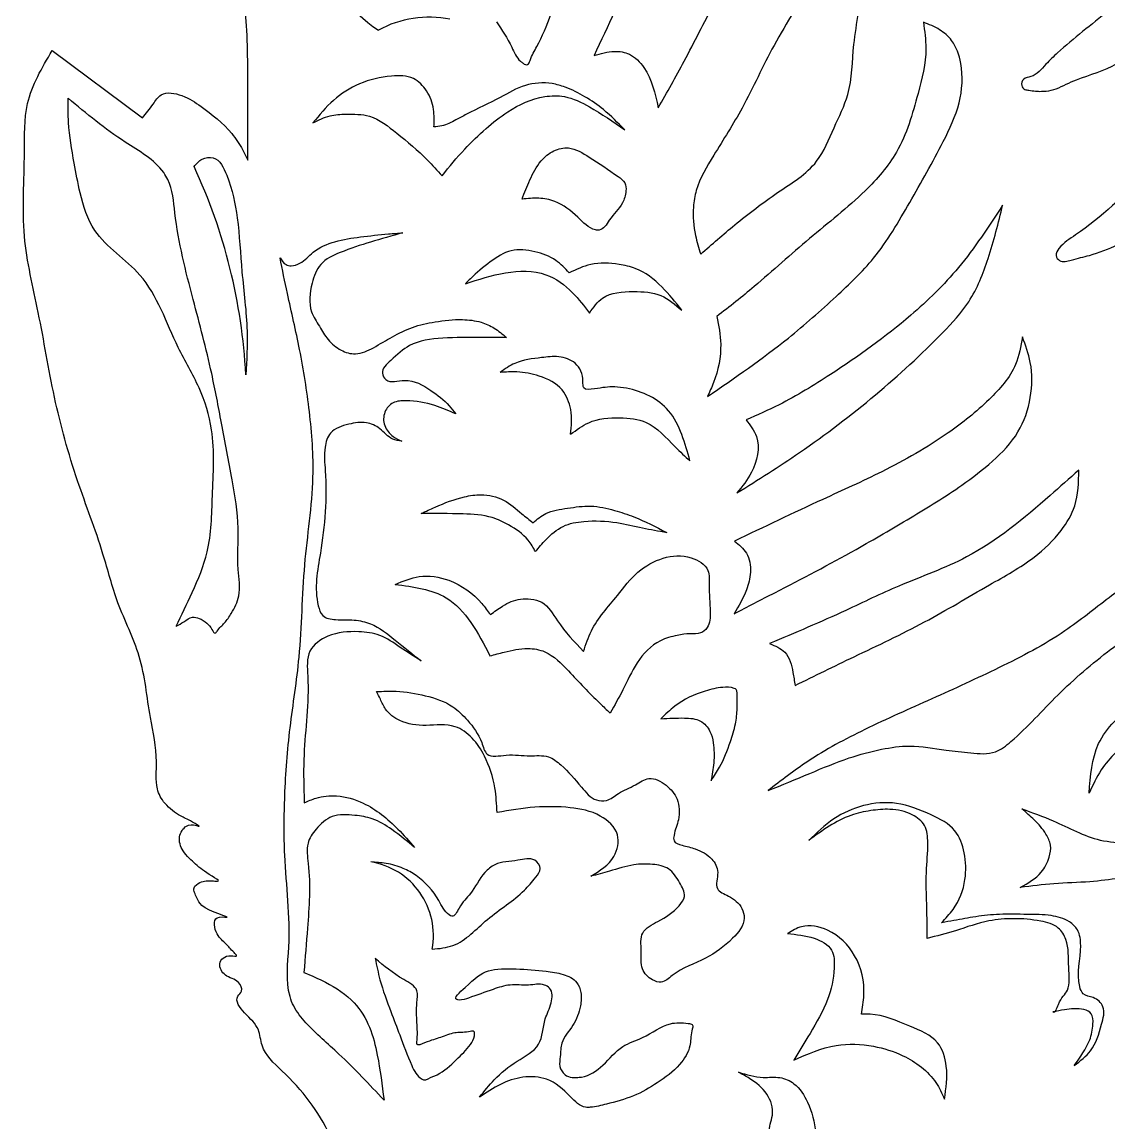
# Model space of a CAD drawing. Header units: feet. Extents: x 5.6 to 15.8, y -20.6 to -3.4.
# Drawn here: x 5.591 to 8.181, y -10.417 to -7.794 of the extents above; entities that cross this region are included whole.
import ezdxf

# ---------------------------------------------------------------- set-up
doc = ezdxf.new("R2010")
doc.units = ezdxf.units.FT
doc.header["$MEASUREMENT"] = 0

msp = doc.modelspace()

# ---------------------------------------------------------------- linework, layer by layer
msp.add_line((5.6628, -7.8625), (5.8777, -8.0227))
for centre, radius, start, end in [((6.6274, -7.5285), 0.3412, 194.9097, 236.6969), ((6.5607, -8.0339), 0.2511, 78.5456, 118.7315), ((4.7822, -8.7049), 1.344, 3.0066, 24.9241), ((6.3938, -9.9701), 0.1773, 349.3556, 80.9563)]:
    msp.add_arc(centre, radius, start, end)
for points, knots in [([(6.1289, -8.1235), (6.1288, -8.0841), (6.1285, -7.981), (6.1305, -7.821), (6.1136, -7.665), (6.0954, -7.5273), (6.0713, -7.4133), (6.0383, -7.2941), (6.0374, -7.16), (6.0103, -6.9876), (6.0386, -6.7849), (5.995, -6.3946), (6.0062, -5.959), (6.0316, -5.4868), (6.0872, -5.1325), (6.1486, -4.8635), (6.226, -4.7167), (6.2514, -4.6805), (6.2748, -4.6776), (6.3015, -4.6938), (6.3443, -4.7506), (6.411, -4.8349), (6.4641, -4.9781), (6.4919, -5.1389), (6.4776, -5.3585), (6.4635, -5.591), (6.4784, -5.7842), (6.4751, -5.8766), (6.4744, -5.8943)], [0, 0, 0, 0, 0.118204, 0.309233, 0.479572, 0.588272, 0.725759, 0.829109, 0.95759, 1.125654, 1.350206, 1.56484, 2.299895, 2.655467, 2.980505, 3.380485, 3.462265, 3.488127, 3.505426, 3.527066, 3.578028, 3.71789, 3.847434, 4.031134, 4.203295, 4.505619, 4.729585, 4.782913, 4.782913, 4.782913, 4.782913]), ([(9.9508, -5.6342), (9.9135, -5.6592), (9.8324, -5.7136), (9.7443, -5.8209), (9.6529, -5.9277), (9.61, -6.0382), (9.5498, -6.1423), (9.5042, -6.2589), (9.4378, -6.3897), (9.3436, -6.5003), (9.2915, -6.6447), (9.2025, -6.7679), (9.1027, -6.9293), (9.002, -7.0804), (8.8819, -7.2338), (8.7812, -7.3544), (8.6714, -7.4826), (8.5602, -7.5772), (8.4286, -7.7063), (8.3069, -7.8038), (8.1927, -7.9073), (8.1055, -7.9267), (8.0526, -7.9568), (8.0226, -7.9597), (8.0048, -7.9591), (7.9919, -7.9568), (7.9792, -7.9557), (7.9699, -7.9449), (7.9759, -7.9265), (8.0058, -7.9251), (8.0283, -7.8958), (8.086, -7.8405), (8.1911, -7.7615), (8.3148, -7.6478), (8.4671, -7.5453), (8.5905, -7.4571), (8.7109, -7.3713), (8.8003, -7.2889), (8.8954, -7.1942), (8.9673, -7.0863), (9.0486, -6.9969), (9.1046, -6.9081), (9.1613, -6.8173), (9.225, -6.7262), (9.2889, -6.626), (9.3193, -6.5225), (9.3852, -6.4252), (9.4438, -6.3071), (9.4998, -6.1726), (9.5636, -6.0475), (9.6202, -5.9435), (9.6567, -5.8589), (9.7027, -5.7988), (9.76, -5.7518), (9.8416, -5.6918), (9.9089, -5.6563), (9.9508, -5.6342)], [0, 0, 0, 0, 0.133873, 0.29151, 0.413852, 0.552715, 0.642973, 0.774491, 0.927441, 1.08138, 1.204854, 1.382892, 1.534291, 1.77478, 1.926831, 2.118762, 2.246155, 2.432397, 2.555942, 2.798141, 2.90419, 3.008506, 3.060456, 3.083655, 3.09781, 3.113665, 3.123325, 3.134856, 3.151253, 3.168978, 3.215518, 3.2541, 3.411813, 3.606506, 3.758227, 3.961401, 4.061904, 4.201183, 4.325826, 4.463184, 4.58864, 4.687371, 4.777559, 4.909585, 5.021369, 5.131669, 5.229579, 5.371729, 5.526713, 5.666454, 5.792667, 5.882149, 5.941714, 6.017506, 6.103678, 6.245306, 6.245306, 6.245306, 6.245306]), ([(10.2172, -6.4639), (10.1843, -6.4768), (10.0908, -6.5136), (9.9441, -6.5694), (9.8228, -6.7114), (9.6997, -6.8286), (9.5953, -6.96), (9.4881, -7.057), (9.4004, -7.2034), (9.2773, -7.3421), (9.1333, -7.4759), (9.0084, -7.6378), (8.8438, -7.7964), (8.6368, -7.9818), (8.4416, -8.1438), (8.2829, -8.2871), (8.1659, -8.3441), (8.0976, -8.3589), (8.0656, -8.3687), (8.0509, -8.3494), (8.0676, -8.3223), (8.1509, -8.2728), (8.2676, -8.151), (8.4736, -8.0161), (8.6503, -7.8657), (8.839, -7.7401), (8.975, -7.6395), (9.0799, -7.5303), (9.1525, -7.4406), (9.2486, -7.3552), (9.3468, -7.2253), (9.4637, -7.0749), (9.6058, -6.9033), (9.7191, -6.7464), (9.8558, -6.6319), (9.9558, -6.5492), (10.0509, -6.5073), (10.1318, -6.468), (10.1852, -6.4654), (10.2172, -6.4639)], [0, 0, 0, 0, 0.106523, 0.302615, 0.457949, 0.65769, 0.814036, 0.96017, 1.087954, 1.322663, 1.514088, 1.676858, 1.934192, 2.198284, 2.511023, 2.694257, 2.841333, 2.886091, 2.913863, 2.928177, 2.946519, 2.997379, 3.224388, 3.44092, 3.736435, 3.918209, 4.121205, 4.241989, 4.371394, 4.466883, 4.626481, 4.858053, 5.038559, 5.295733, 5.433869, 5.572776, 5.681807, 5.745198, 5.839984, 5.839984, 5.839984, 5.839984]), ([(6.7213, -7.7937), (6.7343, -7.8131), (6.7543, -7.8434), (6.7698, -7.8816), (6.7844, -7.8922), (6.7898, -7.8959), (6.7983, -7.8963), (6.804, -7.8757), (6.8402, -7.8175), (6.8788, -7.6839), (6.9347, -7.5403), (6.9683, -7.428), (7.0017, -7.3722), (7.0152, -7.347), (7.0208, -7.3365)], [0, 0, 0, 0, 0.07061, 0.1098151, 0.1180932, 0.1244181, 0.1294669, 0.1406732, 0.177681, 0.349638, 0.5385945, 0.6473524, 0.6977288, 0.7332815, 0.7332815, 0.7332815, 0.7332815]), ([(7.1069, -7.9987), (7.1278, -7.9617), (7.1743, -7.8796), (7.2375, -7.7513), (7.3052, -7.637), (7.3125, -7.5421), (7.3264, -7.4774), (7.3045, -7.4277), (7.2665, -7.3914), (7.2229, -7.3917), (7.1802, -7.3835), (7.1414, -7.4249), (7.1237, -7.5257), (7.0466, -7.6759), (6.9868, -7.8038), (6.9539, -7.8742)], [0, 0, 0, 0, 0.127321, 0.282615, 0.43212, 0.515147, 0.567009, 0.626028, 0.669848, 0.714974, 0.753463, 0.791469, 0.867656, 1.058646, 1.292292, 1.292292, 1.292292, 1.292292]), ([(7.4725, -7.5577), (7.4747, -7.574), (7.4806, -7.6168), (7.4633, -7.7222), (7.3801, -7.8428), (7.3157, -7.9905), (7.2454, -8.1003), (7.1988, -8.1772), (7.188, -8.2441), (7.192, -8.2961), (7.2033, -8.3324), (7.2079, -8.3471)], [0, 0, 0, 0, 0.0494065, 0.1293083, 0.313019, 0.4807772, 0.6119332, 0.7055129, 0.745615, 0.813276, 0.8595949, 0.8595949, 0.8595949, 0.8595949]), ([(7.2079, -8.3471), (7.2348, -8.3237), (7.2939, -8.2721), (7.3863, -8.2009), (7.4874, -8.1408), (7.5235, -8.0465), (7.5693, -7.9583), (7.5681, -7.8347), (7.5966, -7.7271), (7.5786, -7.6255), (7.5213, -7.5907), (7.4867, -7.5673), (7.4725, -7.5577)], [0, 0, 0, 0, 0.1067153, 0.2348177, 0.3538517, 0.4439909, 0.5295859, 0.6495753, 0.8046061, 0.8654104, 0.9400079, 0.9921801, 0.9921801, 0.9921801, 0.9921801]), ([(7.2239, -8.6864), (7.2894, -8.6415), (7.3967, -8.5682), (7.5251, -8.4539), (7.6315, -8.3532), (7.7073, -8.2216), (7.7771, -8.0996), (7.829, -7.9902), (7.8344, -7.904), (7.8132, -7.8413), (7.777, -7.8098), (7.7517, -7.8), (7.7385, -7.7949)], [0, 0, 0, 0, 0.237916, 0.388971, 0.5162, 0.674503, 0.840388, 0.940073, 1.034033, 1.092576, 1.131081, 1.173555, 1.173555, 1.173555, 1.173555]), ([(7.7385, -7.7949), (7.7414, -7.8156), (7.7496, -7.8728), (7.7228, -7.9778), (7.6878, -8.0999), (7.5892, -8.2133), (7.4657, -8.3079), (7.352, -8.4129), (7.2765, -8.4722), (7.2466, -8.4957)], [0, 0, 0, 0, 0.0625369, 0.1718743, 0.3203941, 0.4384923, 0.6136389, 0.7879878, 0.9018675, 0.9018675, 0.9018675, 0.9018675]), ([(6.4463, -10.8189), (6.4215, -10.7839), (6.3842, -10.7312), (6.3119, -10.6724), (6.3259, -10.6096), (6.3421, -10.5568), (6.3456, -10.4986), (6.3086, -10.402), (6.2424, -10.3183), (6.1605, -10.2475), (6.1576, -10.1871), (6.1244, -10.1612), (6.0938, -10.1208), (6.1194, -10.1021), (6.1052, -10.0737), (6.075, -10.071), (6.0541, -10.0353), (6.0778, -10.0143), (6.1069, -10.0215), (6.0894, -10.0044), (6.0776, -9.9893), (6.0522, -9.9696), (6.0427, -9.9221), (6.1086, -9.9311), (6.0201, -9.9111), (6.0084, -9.8803), (5.9944, -9.8568), (6.02, -9.8393), (6.0365, -9.8392), (6.0665, -9.8421), (6.0274, -9.8201), (6.0081, -9.8032), (5.9733, -9.773), (5.9611, -9.7364), (5.9795, -9.7064), (5.9997, -9.7051), (6.0202, -9.7133), (5.9873, -9.694), (5.9668, -9.6854), (5.9303, -9.6595), (5.9067, -9.6137), (5.9164, -9.5415), (5.8915, -9.4379), (5.8804, -9.306), (5.8166, -9.1841), (5.7809, -9.0403), (5.7178, -8.8813), (5.6646, -8.6889), (5.634, -8.4927), (5.5861, -8.3), (5.5995, -8.1335), (5.5943, -7.9784), (5.6387, -7.9033), (5.6628, -7.8625)], [0, 0, 0, 0, 0.131686, 0.198105, 0.25162, 0.306594, 0.36883, 0.420365, 0.612594, 0.689664, 0.727752, 0.779363, 0.822557, 0.837375, 0.8594, 0.895252, 0.925069, 0.957978, 0.971322, 0.98081, 1.009123, 1.040628, 1.079144, 1.101432, 1.167076, 1.188574, 1.213235, 1.232157, 1.264296, 1.276175, 1.294731, 1.343571, 1.387307, 1.421727, 1.451822, 1.475663, 1.482717, 1.502102, 1.534027, 1.581625, 1.620437, 1.685115, 1.791528, 1.939592, 2.077024, 2.198299, 2.382856, 2.589756, 2.795119, 2.979618, 3.179423, 3.295745, 3.434776, 3.434776, 3.434776, 3.434776]), ([(6.9539, -7.8742), (6.9699, -7.8693), (6.9976, -7.8609), (7.0432, -7.8688), (7.0887, -7.9154), (7.0995, -7.9648), (7.1069, -7.9987)], [0, 0, 0, 0, 0.0496599, 0.0858112, 0.132397, 0.2345232, 0.2345232, 0.2345232, 0.2345232]), ([(6.5724, -8.044), (6.5729, -8.0301), (6.574, -8.0003), (6.5584, -7.9581), (6.5231, -7.9216), (6.4613, -7.9214), (6.3952, -7.9368), (6.3303, -7.978), (6.2995, -8.0159), (6.2841, -8.0347)], [0, 0, 0, 0, 0.0416405, 0.0887801, 0.1317783, 0.1840839, 0.2628073, 0.3359716, 0.4088311, 0.4088311, 0.4088311, 0.4088311]), ([(7.0269, -8.0511), (7.0106, -8.0344), (6.9818, -8.0049), (6.9331, -7.9716), (6.8918, -7.9506), (6.8439, -7.9369), (6.7875, -7.9409), (6.7239, -7.9791), (6.6678, -8.0042), (6.6225, -8.0287), (6.5972, -8.0419), (6.5786, -8.0435), (6.5724, -8.044)], [0, 0, 0, 0, 0.069747, 0.1234591, 0.1761584, 0.2081518, 0.272046, 0.3382715, 0.4281612, 0.4565839, 0.4932783, 0.5120709, 0.5120709, 0.5120709, 0.5120709]), ([(5.8777, -8.0227), (5.8864, -8.0122), (5.9011, -7.9942), (5.9243, -7.9578), (5.9764, -7.9671), (6.0296, -8.003), (6.0825, -8.0446), (6.1143, -8.0926), (6.1249, -8.115), (6.1289, -8.1235)], [0, 0, 0, 0, 0.0417442, 0.0707567, 0.1203892, 0.1727266, 0.270224, 0.3164436, 0.3444937, 0.3444937, 0.3444937, 0.3444937]), ([(6.5918, -8.1605), (6.6093, -8.1389), (6.6415, -8.099), (6.6946, -8.0486), (6.7545, -8.0002), (6.8193, -7.9702), (6.8899, -7.9687), (6.9546, -8.0009), (6.9995, -8.0321), (7.0269, -8.0511)], [0, 0, 0, 0, 0.083203, 0.1537006, 0.2191893, 0.3143102, 0.3612364, 0.4256783, 0.525984, 0.525984, 0.525984, 0.525984]), ([(5.958, -9.2336), (5.9709, -9.207), (5.9988, -9.1495), (6.0423, -9.0481), (6.0433, -8.9149), (6.0531, -8.7823), (6.0161, -8.6622), (5.9453, -8.5467), (5.899, -8.3951), (5.7626, -8.3142), (5.7298, -8.2086), (5.7136, -8.1222), (5.7006, -8.047), (5.7008, -7.9952), (5.7009, -7.976)], [0, 0, 0, 0, 0.089059, 0.192157, 0.326334, 0.484014, 0.588072, 0.696106, 0.891536, 1.042472, 1.138483, 1.210845, 1.308375, 1.365938, 1.365938, 1.365938, 1.365938]), ([(5.958, -9.2336), (5.9643, -9.2303), (5.9772, -9.2234), (5.9943, -9.2096), (6.0152, -9.2145), (6.0324, -9.2252), (6.0413, -9.237), (6.0501, -9.2535), (6.0602, -9.238), (6.0742, -9.2265), (6.0933, -9.1982), (6.1144, -9.1566), (6.1013, -9.0859), (6.1106, -8.9941), (6.0905, -8.8774), (6.0671, -8.7553), (6.0405, -8.6111), (5.9958, -8.4456), (5.957, -8.294), (5.9497, -8.1873), (5.9119, -8.1246), (5.818, -8.0734), (5.7446, -8.0123), (5.7009, -7.976)], [0, 0, 0, 0, 0.021687, 0.044483, 0.060731, 0.082203, 0.102117, 0.113286, 0.120055, 0.146237, 0.174224, 0.219388, 0.282488, 0.381069, 0.496765, 0.634491, 0.755164, 0.936312, 1.147382, 1.228368, 1.247674, 1.364534, 1.536111, 1.536111, 1.536111, 1.536111]), ([(6.2841, -8.0347), (6.2974, -8.028), (6.3223, -8.0153), (6.3687, -8.0133), (6.4274, -8.0138), (6.49, -8.0635), (6.547, -8.1109), (6.5803, -8.1477), (6.5918, -8.1605)], [0, 0, 0, 0, 0.0441249, 0.0826296, 0.1383378, 0.2150501, 0.3117522, 0.3634441, 0.3634441, 0.3634441, 0.3634441]), ([(6.7823, -8.216), (6.7957, -8.2147), (6.8218, -8.212), (6.8707, -8.2215), (6.9125, -8.2539), (6.9423, -8.2881), (6.9752, -8.2914), (6.993, -8.2581), (7.0203, -8.2336), (7.0313, -8.2006), (7.0292, -8.1753), (6.9937, -8.1494), (6.9518, -8.1223), (6.8999, -8.0888), (6.8556, -8.0994), (6.8221, -8.1268), (6.8008, -8.1694), (6.7883, -8.2008), (6.7823, -8.216)], [0, 0, 0, 0, 0.040307, 0.0787802, 0.1454749, 0.1973511, 0.2060287, 0.2395267, 0.2911698, 0.3209691, 0.3405569, 0.3618103, 0.4452878, 0.4993471, 0.5347229, 0.5735482, 0.6260411, 0.6752172, 0.6752172, 0.6752172, 0.6752172]), ([(6.001, -8.1385), (6.0066, -8.1316), (6.0179, -8.1178), (6.0582, -8.1129), (6.0895, -8.1786), (6.1075, -8.2669), (6.1134, -8.3944), (6.1306, -8.5179), (6.1262, -8.5998), (6.1243, -8.6344)], [0, 0, 0, 0, 0.0259658, 0.0525367, 0.1051688, 0.2097297, 0.339101, 0.4809788, 0.5844491, 0.5844491, 0.5844491, 0.5844491]), ([(7.2943, -8.9161), (7.3444, -8.8847), (7.4588, -8.8129), (7.6242, -8.6867), (7.7571, -8.5649), (7.8547, -8.4594), (7.8976, -8.3521), (7.9169, -8.273), (7.9273, -8.2305)], [0, 0, 0, 0, 0.1773698, 0.4049041, 0.622652, 0.719177, 0.8320041, 0.9636879, 0.9636879, 0.9636879, 0.9636879]), ([(7.9273, -8.2305), (7.894, -8.2815), (7.8314, -8.3776), (7.6919, -8.5136), (7.5448, -8.6179), (7.4123, -8.6998), (7.3424, -8.7304), (7.316, -8.742)], [0, 0, 0, 0, 0.1823654, 0.3430283, 0.5805779, 0.7226425, 0.809171, 0.809171, 0.809171, 0.809171]), ([(6.2058, -8.3558), (6.2098, -8.3623), (6.2161, -8.3725), (6.2354, -8.3763), (6.2602, -8.368), (6.2868, -8.3364), (6.3374, -8.3144), (6.399, -8.3058), (6.453, -8.2995), (6.4868, -8.2972), (6.4982, -8.2965)], [0, 0, 0, 0, 0.0218455, 0.0338713, 0.0556751, 0.0968842, 0.1545433, 0.2161403, 0.2834546, 0.3177318, 0.3177318, 0.3177318, 0.3177318]), ([(6.4982, -8.2965), (6.4725, -8.3037), (6.4222, -8.3177), (6.3566, -8.339), (6.2986, -8.3658), (6.2786, -8.4221), (6.2721, -8.4772), (6.2996, -8.5186), (6.3191, -8.5523), (6.3484, -8.5774), (6.3892, -8.5896), (6.4313, -8.5695), (6.473, -8.5433), (6.5213, -8.5193), (6.5782, -8.5069), (6.6334, -8.501), (6.6819, -8.5065), (6.7176, -8.5226), (6.7356, -8.5378), (6.7449, -8.5456)], [0, 0, 0, 0, 0.0797667, 0.1562196, 0.210573, 0.2599369, 0.3277899, 0.3670983, 0.4049366, 0.4448227, 0.4801235, 0.5255307, 0.5773792, 0.6302486, 0.6855684, 0.751238, 0.7961358, 0.8302724, 0.8666938, 0.8666938, 0.8666938, 0.8666938]), ([(6.8947, -8.3918), (6.8846, -8.3811), (6.862, -8.3571), (6.8128, -8.3389), (6.7548, -8.3325), (6.7041, -8.3664), (6.6697, -8.395), (6.6512, -8.4137), (6.6473, -8.4177)], [0, 0, 0, 0, 0.0437529, 0.0976811, 0.1541735, 0.2106557, 0.2728305, 0.28963, 0.28963, 0.28963, 0.28963]), ([(6.4535, -10.3624), (6.4185, -10.3249), (6.3588, -10.261), (6.2794, -10.1942), (6.2406, -10.1465), (6.2174, -10.0863), (6.2356, -9.9626), (6.2143, -9.805), (6.2157, -9.6302), (6.2276, -9.4727), (6.2579, -9.2907), (6.2587, -9.0902), (6.2909, -8.8963), (6.2781, -8.7241), (6.255, -8.5783), (6.2262, -8.4572), (6.2115, -8.3841), (6.2058, -8.3558)], [0, 0, 0, 0, 0.153602, 0.262063, 0.31136, 0.335322, 0.453708, 0.672375, 0.814225, 0.976623, 1.146061, 1.366678, 1.57647, 1.73249, 1.882002, 2.019216, 2.105778, 2.105778, 2.105778, 2.105778]), ([(6.6473, -8.4177), (6.6786, -8.4075), (6.7402, -8.3874), (6.8361, -8.3848), (6.9021, -8.4339), (6.9303, -8.4709), (6.943, -8.4876)], [0, 0, 0, 0, 0.0992724, 0.1951897, 0.2722153, 0.3350942, 0.3350942, 0.3350942, 0.3350942]), ([(7.1629, -8.4809), (7.1478, -8.4618), (7.117, -8.4225), (7.065, -8.3821), (7.0047, -8.3691), (6.9488, -8.3659), (6.9115, -8.3838), (6.8947, -8.3918)], [0, 0, 0, 0, 0.0731967, 0.150028, 0.1898374, 0.2574271, 0.3124544, 0.3124544, 0.3124544, 0.3124544]), ([(6.943, -8.4876), (6.9524, -8.4741), (6.9767, -8.4393), (7.0454, -8.4348), (7.114, -8.4389), (7.147, -8.4673), (7.1629, -8.4809)], [0, 0, 0, 0, 0.0473512, 0.1225162, 0.1885859, 0.2493568, 0.2493568, 0.2493568, 0.2493568]), ([(7.2466, -8.4957), (7.2508, -8.5176), (7.2608, -8.57), (7.2473, -8.6364), (7.2291, -8.6753), (7.2239, -8.6864)], [0, 0, 0, 0, 0.0668031, 0.1592563, 0.1959834, 0.1959834, 0.1959834, 0.1959834]), ([(6.7449, -8.5456), (6.7246, -8.5456), (6.6738, -8.5455), (6.5978, -8.5452), (6.5167, -8.5556), (6.477, -8.5944), (6.4429, -8.6237), (6.4622, -8.6579), (6.5129, -8.6387), (6.5628, -8.6698), (6.6032, -8.6989), (6.6193, -8.7212), (6.6242, -8.7279)], [0, 0, 0, 0, 0.0609241, 0.1517235, 0.2326728, 0.2895944, 0.3260473, 0.3433852, 0.3880812, 0.4548698, 0.5120473, 0.5369052, 0.5369052, 0.5369052, 0.5369052]), ([(7.2873, -9.204), (7.3197, -9.1872), (7.4169, -9.1367), (7.5587, -9.0633), (7.7063, -8.9761), (7.8171, -8.9091), (7.9043, -8.8423), (7.9687, -8.7758), (7.9973, -8.6905), (7.9988, -8.6106), (7.9818, -8.5642), (7.9745, -8.5442)], [0, 0, 0, 0, 0.109391, 0.328684, 0.478625, 0.624021, 0.716263, 0.808727, 0.896033, 0.979512, 1.043202, 1.043202, 1.043202, 1.043202]), ([(7.9745, -8.5442), (7.9704, -8.5668), (7.9602, -8.6241), (7.8913, -8.7014), (7.7845, -8.7871), (7.6485, -8.8636), (7.4749, -8.9415), (7.3582, -8.9974), (7.2883, -9.0309)], [0, 0, 0, 0, 0.0678894, 0.172416, 0.2981018, 0.481308, 0.636862, 0.8694275, 0.8694275, 0.8694275, 0.8694275]), ([(7.1824, -8.8396), (7.1765, -8.8186), (7.1649, -8.777), (7.1284, -8.7017), (7.0601, -8.6695), (6.9956, -8.6619), (6.9666, -8.6662), (6.9261, -8.6725), (6.9292, -8.6377), (6.9146, -8.6037), (6.8698, -8.5884), (6.8211, -8.5948), (6.7708, -8.6002), (6.7415, -8.6208), (6.7301, -8.6288)], [0, 0, 0, 0, 0.0654527, 0.130122, 0.2443513, 0.2723971, 0.3207248, 0.3463013, 0.3620402, 0.4088327, 0.4509251, 0.4919999, 0.5569497, 0.5981546, 0.5981546, 0.5981546, 0.5981546]), ([(6.8981, -8.7762), (6.8998, -8.7566), (6.9029, -8.7199), (6.8802, -8.6626), (6.8266, -8.6358), (6.7748, -8.6261), (6.7435, -8.628), (6.7301, -8.6288)], [0, 0, 0, 0, 0.0585645, 0.1097104, 0.173694, 0.2273402, 0.2674034, 0.2674034, 0.2674034, 0.2674034]), ([(6.6242, -8.7279), (6.6078, -8.7205), (6.5702, -8.7036), (6.5195, -8.6952), (6.4741, -8.6972), (6.4516, -8.7229), (6.4515, -8.7571), (6.4717, -8.7814), (6.4888, -8.7894), (6.4959, -8.7927)], [0, 0, 0, 0, 0.053564, 0.1232877, 0.1541507, 0.1837265, 0.2156486, 0.2485627, 0.2720915, 0.2720915, 0.2720915, 0.2720915]), ([(6.4959, -8.7927), (6.4884, -8.7916), (6.4675, -8.7886), (6.4463, -8.7616), (6.4095, -8.7445), (6.3678, -8.7515), (6.3237, -8.7656), (6.3089, -8.8143), (6.3194, -8.9095), (6.3088, -9.0367), (6.2846, -9.1505), (6.3056, -9.2135), (6.3435, -9.2198), (6.3807, -9.2166), (6.4326, -9.2281), (6.4825, -9.2686), (6.5213, -9.2996), (6.5418, -9.3159)], [0, 0, 0, 0, 0.0223989, 0.0616292, 0.096702, 0.1386808, 0.1868819, 0.2233262, 0.2793945, 0.4757253, 0.6017245, 0.6268957, 0.6590079, 0.7033857, 0.7428459, 0.8136527, 0.8925412, 0.8925412, 0.8925412, 0.8925412]), ([(6.8981, -8.7762), (6.912, -8.7658), (6.9462, -8.7403), (7.0113, -8.7349), (7.0903, -8.7425), (7.1366, -8.7978), (7.1706, -8.8288), (7.1824, -8.8396)], [0, 0, 0, 0, 0.0509351, 0.1260949, 0.1895295, 0.2803052, 0.3286588, 0.3286588, 0.3286588, 0.3286588]), ([(7.316, -8.742), (7.3258, -8.7545), (7.3539, -8.7904), (7.3373, -8.8631), (7.3068, -8.9007), (7.2943, -8.9161)], [0, 0, 0, 0, 0.0464077, 0.1327939, 0.1928428, 0.1928428, 0.1928428, 0.1928428]), ([(8.1334, -9.6311), (8.1363, -9.5902), (8.1422, -9.5062), (8.2417, -9.4084), (8.4023, -9.3839), (8.5794, -9.3302), (8.7818, -9.2852), (8.9506, -9.1871), (9.0959, -9.1066), (9.2697, -9.0356), (9.4503, -8.9393), (9.5944, -8.8615), (9.6634, -8.8242)], [0, 0, 0, 0, 0.120059, 0.246274, 0.379754, 0.599327, 0.804552, 0.996267, 1.180769, 1.302974, 1.558711, 1.794212, 1.794212, 1.794212, 1.794212]), ([(9.6634, -8.8242), (9.5773, -8.879), (9.4177, -8.9807), (9.2068, -9.112), (9.0165, -9.2024), (8.8551, -9.2848), (8.6744, -9.3585), (8.481, -9.3989), (8.3141, -9.4556), (8.2081, -9.5189), (8.1583, -9.5767), (8.1421, -9.6121), (8.1334, -9.6311)], [0, 0, 0, 0, 0.306251, 0.567877, 0.744536, 0.937618, 1.111774, 1.327727, 1.529009, 1.638559, 1.692715, 1.755021, 1.755021, 1.755021, 1.755021]), ([(8.1089, -8.8615), (8.0862, -8.8817), (8.002, -8.9567), (7.8682, -9.0684), (7.6899, -9.1302), (7.5365, -9.2053), (7.4329, -9.2492), (7.372, -9.275)], [0, 0, 0, 0, 0.0913134, 0.3385963, 0.5140456, 0.6529495, 0.8512667, 0.8512667, 0.8512667, 0.8512667]), ([(7.4326, -9.3745), (7.4794, -9.3517), (7.5823, -9.3013), (7.7401, -9.2276), (7.88, -9.143), (7.9957, -9.0795), (8.0646, -9.014), (8.1073, -8.9424), (8.1083, -8.8906), (8.1089, -8.8615)], [0, 0, 0, 0, 0.1563838, 0.3437719, 0.5217055, 0.6471764, 0.737631, 0.8047686, 0.8902471, 0.8902471, 0.8902471, 0.8902471]), ([(6.5417, -8.9652), (6.5529, -8.96), (6.5864, -8.9444), (6.6335, -8.926), (6.6896, -8.9175), (6.7405, -8.9291), (6.7764, -8.9619), (6.7995, -8.98), (6.8084, -8.9869)], [0, 0, 0, 0, 0.0370198, 0.1111698, 0.1505446, 0.2061248, 0.2602407, 0.2942112, 0.2942112, 0.2942112, 0.2942112]), ([(6.8143, -9.0557), (6.809, -9.0463), (6.7937, -9.0196), (6.7557, -8.9934), (6.7035, -8.9689), (6.6314, -8.9651), (6.5749, -8.9651), (6.5417, -8.9652)], [0, 0, 0, 0, 0.0320507, 0.0915536, 0.1341197, 0.2040249, 0.3042253, 0.3042253, 0.3042253, 0.3042253]), ([(6.8084, -8.9869), (6.8181, -8.9789), (6.8418, -8.9593), (6.8916, -8.9522), (6.9466, -8.944), (7.0001, -8.956), (7.061, -8.9763), (7.1012, -8.9969), (7.1269, -9.0101)], [0, 0, 0, 0, 0.0372659, 0.0907504, 0.1462165, 0.204075, 0.2524091, 0.3389842, 0.3389842, 0.3389842, 0.3389842]), ([(6.8143, -9.0557), (6.8224, -9.0461), (6.8416, -9.0234), (6.8779, -8.9915), (6.9391, -8.9807), (7.0032, -8.9838), (7.0681, -8.9992), (7.1077, -9.0066), (7.1269, -9.0101)], [0, 0, 0, 0, 0.0376694, 0.0895728, 0.1402148, 0.219029, 0.2813355, 0.3399152, 0.3399152, 0.3399152, 0.3399152]), ([(7.2883, -9.0309), (7.2991, -9.0395), (7.3225, -9.058), (7.3293, -9.1045), (7.3167, -9.1545), (7.2983, -9.1854), (7.2873, -9.204)], [0, 0, 0, 0, 0.0401089, 0.0868308, 0.1297753, 0.1940086, 0.1940086, 0.1940086, 0.1940086]), ([(6.9289, -9.2934), (6.9343, -9.2767), (6.9507, -9.2265), (7.0047, -9.1693), (7.0533, -9.102), (7.1167, -9.0669), (7.1795, -9.0623), (7.2308, -9.0931), (7.2259, -9.1464), (7.2321, -9.1895), (7.2299, -9.2333), (7.2068, -9.2531), (7.1804, -9.2503), (7.1485, -9.2555), (7.0992, -9.2685), (7.0533, -9.3183), (7.0252, -9.3828), (7.0026, -9.4221), (6.9921, -9.4403)], [0, 0, 0, 0, 0.0520534, 0.1571797, 0.2309861, 0.2998356, 0.3660652, 0.4161073, 0.4512595, 0.5145767, 0.5533181, 0.5733882, 0.5978124, 0.6292181, 0.6711023, 0.7476262, 0.8203336, 0.8832931, 0.8832931, 0.8832931, 0.8832931]), ([(7.3683, -9.6251), (7.3993, -9.6012), (7.4714, -9.5456), (7.6038, -9.4747), (7.759, -9.4069), (7.9199, -9.3331), (8.0658, -9.2577), (8.1741, -9.1691), (8.252, -9.1131), (8.3041, -9.0943), (8.3416, -9.0874), (8.3466, -9.1246), (8.3301, -9.1695), (8.27, -9.2278), (8.1709, -9.2964), (8.0576, -9.393), (7.9781, -9.4842), (7.9076, -9.5403), (7.8503, -9.5355), (7.7834, -9.5283), (7.7123, -9.5147), (7.6344, -9.5262), (7.5545, -9.5476), (7.4659, -9.5852), (7.4016, -9.6115), (7.3683, -9.6251)], [0, 0, 0, 0, 0.117125, 0.272805, 0.448673, 0.625284, 0.805102, 0.936474, 1.049716, 1.079312, 1.115548, 1.131917, 1.178007, 1.258263, 1.375565, 1.542439, 1.699986, 1.743866, 1.802796, 1.862041, 1.949416, 2.016439, 2.096409, 2.197074, 2.304856, 2.304856, 2.304856, 2.304856]), ([(6.4799, -9.1338), (6.4987, -9.1259), (6.5396, -9.1089), (6.6184, -9.1208), (6.6746, -9.162), (6.7002, -9.1969), (6.7068, -9.2058)], [0, 0, 0, 0, 0.0603891, 0.1310518, 0.2274824, 0.2607768, 0.2607768, 0.2607768, 0.2607768]), ([(6.4799, -9.1338), (6.5237, -9.1397), (6.6277, -9.1537), (6.6772, -9.2489), (6.7058, -9.3041)], [0, 0, 0, 0, 0.1258966, 0.2989602, 0.2989602, 0.2989602, 0.2989602]), ([(6.7068, -9.2058), (6.7163, -9.1987), (6.738, -9.1824), (6.7715, -9.1675), (6.8042, -9.1679), (6.8411, -9.177), (6.8718, -9.2344), (6.9069, -9.2707), (6.9289, -9.2934)], [0, 0, 0, 0, 0.035653, 0.081585, 0.1059315, 0.1333539, 0.1906855, 0.2866585, 0.2866585, 0.2866585, 0.2866585]), ([(6.5418, -9.3159), (6.5252, -9.3055), (6.4927, -9.285), (6.4468, -9.2516), (6.385, -9.2444), (6.325, -9.2488), (6.2663, -9.2899), (6.278, -9.399), (6.2607, -9.5092), (6.262, -9.6107), (6.2633, -9.6487), (6.2635, -9.6539)], [0, 0, 0, 0, 0.0590788, 0.1157165, 0.1666204, 0.2409816, 0.2960243, 0.3563623, 0.5435912, 0.6422562, 0.6579156, 0.6579156, 0.6579156, 0.6579156]), ([(7.372, -9.275), (7.3855, -9.2804), (7.4157, -9.2926), (7.4274, -9.3372), (7.4312, -9.3643), (7.4326, -9.3745)], [0, 0, 0, 0, 0.0415516, 0.0932158, 0.1248298, 0.1248298, 0.1248298, 0.1248298]), ([(6.7058, -9.3041), (6.7171, -9.3011), (6.7469, -9.2934), (6.7905, -9.2833), (6.8487, -9.2934), (6.9015, -9.3494), (6.9498, -9.4001), (6.984, -9.4325), (6.9921, -9.4403)], [0, 0, 0, 0, 0.0351922, 0.092351, 0.133031, 0.2057088, 0.3130984, 0.3468348, 0.3468348, 0.3468348, 0.3468348]), ([(6.4353, -9.3891), (6.451, -9.3885), (6.4902, -9.387), (6.552, -9.3973), (6.6134, -9.417), (6.6569, -9.461), (6.6842, -9.4972), (6.6968, -9.5495), (6.7515, -9.5363), (6.7957, -9.5446), (6.844, -9.5388), (6.8856, -9.5716), (6.9179, -9.6092), (6.95, -9.6489), (6.9878, -9.6512), (7.0144, -9.627), (7.0498, -9.6152), (7.0863, -9.588), (7.1274, -9.6105), (7.1572, -9.645), (7.1584, -9.6927), (7.1453, -9.7218), (7.1417, -9.7493), (7.1688, -9.7566), (7.1987, -9.7637), (7.2347, -9.7823), (7.2543, -9.8198), (7.2377, -9.8612), (7.2798, -9.877), (7.3054, -9.8978), (7.3171, -9.9401), (7.2785, -9.986), (7.2192, -10.0302), (7.1551, -10.0489), (7.1176, -10.0856), (7.0875, -10.0755), (7.0624, -10.049), (7.0682, -10.0075), (7.0615, -9.9591), (7.1132, -9.9335), (7.1489, -9.9117), (7.1754, -9.8746), (7.1561, -9.8415), (7.1354, -9.8075), (7.0912, -9.7991), (7.0435, -9.8), (6.9952, -9.8164), (6.9608, -9.8252), (6.9458, -9.829)], [0, 0, 0, 0, 0.047043, 0.117338, 0.187696, 0.23539, 0.29857, 0.328707, 0.374254, 0.430724, 0.474705, 0.510215, 0.5819, 0.629334, 0.652878, 0.686129, 0.731235, 0.767004, 0.810869, 0.852887, 0.902078, 0.940758, 0.953814, 0.975793, 1.008386, 1.054361, 1.089204, 1.127853, 1.159448, 1.202967, 1.226654, 1.282114, 1.362061, 1.452044, 1.482514, 1.503556, 1.539052, 1.582511, 1.624971, 1.670432, 1.733243, 1.758966, 1.793818, 1.835428, 1.875127, 1.919566, 1.979527, 2.026053, 2.026053, 2.026053, 2.026053]), ([(7.2328, -9.6006), (7.2398, -9.5903), (7.2593, -9.5618), (7.2765, -9.5154), (7.2917, -9.4689), (7.2953, -9.4288), (7.2954, -9.4029), (7.2939, -9.3843), (7.2806, -9.3783), (7.2553, -9.3785), (7.2058, -9.3896), (7.1537, -9.4141), (7.1238, -9.4435), (7.1132, -9.454)], [0, 0, 0, 0, 0.0372777, 0.1033336, 0.1470745, 0.1841839, 0.2218595, 0.229361, 0.234756, 0.26242, 0.3050862, 0.3861711, 0.4305399, 0.4305399, 0.4305399, 0.4305399]), ([(6.7228, -9.6772), (6.7218, -9.6577), (6.7194, -9.6114), (6.6991, -9.5499), (6.6667, -9.4988), (6.6181, -9.4633), (6.5552, -9.4727), (6.4958, -9.4655), (6.458, -9.4371), (6.4459, -9.4091), (6.4385, -9.3952), (6.4353, -9.3891)], [0, 0, 0, 0, 0.058634, 0.1387795, 0.1905706, 0.23948, 0.3084368, 0.3721023, 0.4155694, 0.4422085, 0.4627661, 0.4627661, 0.4627661, 0.4627661]), ([(7.1132, -9.454), (7.1317, -9.4529), (7.1629, -9.4511), (7.2078, -9.4541), (7.2317, -9.4815), (7.2399, -9.5174), (7.2408, -9.5576), (7.2352, -9.5876), (7.2326, -9.6018)], [0, 0, 0, 0, 0.0560815, 0.0948459, 0.1282661, 0.1563224, 0.2042676, 0.2477281, 0.2477281, 0.2477281, 0.2477281]), ([(6.2635, -9.6539), (6.2727, -9.65), (6.297, -9.6395), (6.3464, -9.6341), (6.4177, -9.6556), (6.4779, -9.705), (6.5134, -9.7458), (6.5264, -9.7608)], [0, 0, 0, 0, 0.030209, 0.0792903, 0.1451051, 0.2482248, 0.307713, 0.307713, 0.307713, 0.307713]), ([(6.9458, -9.829), (6.9674, -9.816), (7.0042, -9.7938), (7.0189, -9.7243), (6.9661, -9.6768), (6.894, -9.6631), (6.8103, -9.6623), (6.7528, -9.6721), (6.7228, -9.6772)], [0, 0, 0, 0, 0.0728698, 0.1247284, 0.1853848, 0.2601931, 0.3438262, 0.4349786, 0.4349786, 0.4349786, 0.4349786]), ([(7.7818, -9.9398), (7.7914, -9.9297), (7.8188, -9.901), (7.8418, -9.8415), (7.8389, -9.7755), (7.8173, -9.7124), (7.7507, -9.6791), (7.6784, -9.6495), (7.5949, -9.6564), (7.522, -9.689), (7.4843, -9.7254), (7.4652, -9.7439)], [0, 0, 0, 0, 0.0417356, 0.1186352, 0.1821624, 0.2391628, 0.3074069, 0.3938772, 0.4729362, 0.5501375, 0.6291697, 0.6291697, 0.6291697, 0.6291697]), ([(7.7471, -9.9772), (7.7472, -9.9588), (7.7476, -9.9062), (7.7429, -9.8295), (7.7507, -9.7596), (7.7465, -9.7065), (7.7083, -9.6764), (7.6617, -9.6675), (7.6122, -9.672), (7.5425, -9.687), (7.4972, -9.7203), (7.4652, -9.7439)], [0, 0, 0, 0, 0.0552154, 0.1581771, 0.2281474, 0.269689, 0.3087126, 0.363211, 0.4090283, 0.4574878, 0.5746845, 0.5746845, 0.5746845, 0.5746845]), ([(7.9692, -9.8557), (7.9877, -9.8454), (8.0182, -9.8282), (8.0388, -9.788), (8.0441, -9.7546), (8.0289, -9.7232), (8.0043, -9.6952), (7.9831, -9.6773), (7.973, -9.6687)], [0, 0, 0, 0, 0.0617021, 0.1023996, 0.1312483, 0.1596161, 0.2031667, 0.2428144, 0.2428144, 0.2428144, 0.2428144]), ([(7.973, -9.6687), (7.998, -9.6775), (8.061, -9.6997), (8.1613, -9.7569), (8.2858, -9.7446), (8.3902, -9.7426), (8.459, -9.7264), (8.4922, -9.7166), (8.5023, -9.7136)], [0, 0, 0, 0, 0.0797749, 0.2007248, 0.3360979, 0.4425141, 0.5152774, 0.5467058, 0.5467058, 0.5467058, 0.5467058]), ([(6.5264, -9.7608), (6.5089, -9.746), (6.4776, -9.7199), (6.4298, -9.6902), (6.3805, -9.6831), (6.3294, -9.6799), (6.2924, -9.7132), (6.2663, -9.7523), (6.2797, -9.8354), (6.2726, -9.9364), (6.2655, -10.0229), (6.2627, -10.0581)], [0, 0, 0, 0, 0.0689992, 0.1227396, 0.1646651, 0.2188119, 0.2672159, 0.3060746, 0.3541512, 0.50816, 0.613948, 0.613948, 0.613948, 0.613948]), ([(8.5023, -9.7136), (8.4952, -9.7337), (8.4771, -9.7849), (8.3792, -9.8074), (8.2679, -9.8232), (8.1541, -9.8434), (8.0511, -9.8452), (7.996, -9.8523), (7.9692, -9.8557)], [0, 0, 0, 0, 0.0609227, 0.1547594, 0.2682482, 0.4107665, 0.4965883, 0.5773401, 0.5773401, 0.5773401, 0.5773401]), ([(6.5681, -10.0029), (6.5852, -10.0012), (6.6372, -9.996), (6.699, -9.9248), (6.7741, -9.8809), (6.8105, -9.8371), (6.8311, -9.8111), (6.8095, -9.7812), (6.7663, -9.795), (6.7235, -9.7933), (6.6845, -9.8261), (6.6644, -9.8693), (6.6351, -9.8943), (6.6211, -9.9287), (6.5974, -9.9147), (6.5806, -9.874), (6.5436, -9.834), (6.4978, -9.8078), (6.4605, -9.7975), (6.434, -9.7958), (6.4217, -9.795)], [0, 0, 0, 0, 0.0503356, 0.1531109, 0.265353, 0.3064182, 0.3301686, 0.3532032, 0.3937843, 0.449873, 0.4794401, 0.5405154, 0.5845594, 0.6105459, 0.6170265, 0.6599105, 0.7399607, 0.7749969, 0.817384, 0.8545262, 0.8545262, 0.8545262, 0.8545262]), ([(8.0469, -10.1523), (8.0534, -10.1558), (8.0615, -10.1215), (8.09, -10.1015), (8.0824, -10.04), (8.0862, -9.99), (8.0599, -9.9456), (8.0109, -9.9331), (7.9557, -9.9285), (7.886, -9.9338), (7.8193, -9.9588), (7.7698, -9.9714), (7.7471, -9.9772)], [0, 0, 0, 0, 0.0222373, 0.0624002, 0.1169505, 0.183397, 0.2162535, 0.2611542, 0.3259712, 0.3849436, 0.468162, 0.5383749, 0.5383749, 0.5383749, 0.5383749]), ([(8.0978, -10.2797), (8.1122, -10.2689), (8.1452, -10.244), (8.1604, -10.1915), (8.1742, -10.1411), (8.1464, -10.1157), (8.118, -10.1141), (8.1007, -10.0645), (8.117, -10.0156), (8.1107, -9.9581), (8.0821, -9.9315), (8.0391, -9.9202), (7.9828, -9.9202), (7.9228, -9.9185), (7.8644, -9.9244), (7.8187, -9.9333), (7.7916, -9.938), (7.7818, -9.9398)], [0, 0, 0, 0, 0.0523754, 0.1205896, 0.1626806, 0.1942482, 0.2195044, 0.238749, 0.3363309, 0.3749784, 0.4017418, 0.4478041, 0.5048196, 0.5707592, 0.6277368, 0.6803508, 0.7102661, 0.7102661, 0.7102661, 0.7102661]), ([(7.5907, -10.1577), (7.5934, -10.1426), (7.6019, -10.0959), (7.5837, -10.0162), (7.5226, -9.9549), (7.4546, -9.9412), (7.4258, -9.9591), (7.4151, -9.9658)], [0, 0, 0, 0, 0.0458157, 0.1422044, 0.2309946, 0.2934941, 0.3304293, 0.3304293, 0.3304293, 0.3304293]), ([(7.4151, -9.9658), (7.436, -9.9677), (7.4734, -9.9713), (7.526, -9.9989), (7.5274, -10.0606), (7.5131, -10.1284), (7.4712, -10.199), (7.4425, -10.2459), (7.4296, -10.267)], [0, 0, 0, 0, 0.0640141, 0.1144312, 0.1569328, 0.2337898, 0.324771, 0.3992292, 0.3992292, 0.3992292, 0.3992292]), ([(6.4324, -10.0253), (6.4532, -10.0424), (6.4841, -10.0679), (6.5377, -10.095), (6.5298, -10.1375), (6.532, -10.1779), (6.5336, -10.2083), (6.5309, -10.2348), (6.5627, -10.22), (6.5847, -10.2151), (6.6221, -10.1993), (6.6455, -10.2023), (6.6697, -10.1956), (6.6691, -10.2151), (6.6555, -10.2374), (6.6239, -10.2686), (6.591, -10.2987), (6.5633, -10.3085), (6.5516, -10.3153), (6.5329, -10.308), (6.5129, -10.2675), (6.4933, -10.2131), (6.4672, -10.1451), (6.4447, -10.0854), (6.4359, -10.0423), (6.4324, -10.0253)], [0, 0, 0, 0, 0.0842266, 0.1256441, 0.1543408, 0.2012121, 0.2480833, 0.2528661, 0.2712803, 0.3118477, 0.3469675, 0.379643, 0.3930456, 0.4026589, 0.4257783, 0.4752146, 0.5332164, 0.5563482, 0.5645267, 0.5714958, 0.6124504, 0.6906161, 0.7499594, 0.8298258, 0.8818085, 0.8818085, 0.8818085, 0.8818085]), ([(6.2627, -10.0581), (6.2799, -10.0656), (6.3229, -10.0842), (6.383, -10.1227), (6.4221, -10.1877), (6.4416, -10.2676), (6.449, -10.3265), (6.4535, -10.3624)], [0, 0, 0, 0, 0.0563649, 0.1409731, 0.2085439, 0.2780666, 0.3865617, 0.3865617, 0.3865617, 0.3865617]), ([(6.6808, -10.3554), (6.6971, -10.3444), (6.7289, -10.3229), (6.7835, -10.3043), (6.8484, -10.3076), (6.8911, -10.3463), (6.9223, -10.3805), (6.9545, -10.3791), (6.9924, -10.3696), (7.0482, -10.3554), (7.1065, -10.3209), (7.1556, -10.2854), (7.1859, -10.2373), (7.1829, -10.2066), (7.1919, -10.1811), (7.1653, -10.1778), (7.1254, -10.1765), (7.0775, -10.2138), (7.0151, -10.2321), (6.9794, -10.2798), (6.9397, -10.3071), (6.9126, -10.3083), (6.899, -10.309), (6.8819, -10.3027), (6.8694, -10.2821), (6.8748, -10.2557), (6.8736, -10.2192), (6.9068, -10.1859), (6.9222, -10.1442), (6.9247, -10.1083), (6.9135, -10.0764), (6.8791, -10.0604), (6.8294, -10.0537), (6.7717, -10.0488), (6.695, -10.0488), (6.6649, -10.0777), (6.6152, -10.1219), (6.6389, -10.125), (6.667, -10.115), (6.7067, -10.1006), (6.7544, -10.0847), (6.7957, -10.0911), (6.8285, -10.0831), (6.8559, -10.0984), (6.8538, -10.1351), (6.8316, -10.1733), (6.8317, -10.2368), (6.7667, -10.2693), (6.7184, -10.3085), (6.6923, -10.3411), (6.6808, -10.3554)], [0, 0, 0, 0, 0.058506, 0.114765, 0.171435, 0.242107, 0.285701, 0.296996, 0.336314, 0.403747, 0.46836, 0.537125, 0.587651, 0.623698, 0.638775, 0.648601, 0.690968, 0.765464, 0.81726, 0.881827, 0.93996, 0.952233, 0.962586, 0.980763, 1.003997, 1.027528, 1.059725, 1.109583, 1.159015, 1.191006, 1.216332, 1.254743, 1.29591, 1.367668, 1.433723, 1.501872, 1.537096, 1.542822, 1.565896, 1.627813, 1.669588, 1.713827, 1.751477, 1.765842, 1.800843, 1.841907, 1.904189, 1.969142, 2.039386, 2.093858, 2.093858, 2.093858, 2.093858]), ([(8.0978, -10.2797), (8.1121, -10.2601), (8.1341, -10.2299), (8.1435, -10.1869), (8.1419, -10.1467), (8.1027, -10.1438), (8.0731, -10.1468), (8.0562, -10.1504), (8.0469, -10.1523)], [0, 0, 0, 0, 0.0710526, 0.1096406, 0.1346549, 0.1768859, 0.2002641, 0.228216, 0.228216, 0.228216, 0.228216]), ([(7.7889, -10.3599), (7.7925, -10.334), (7.7989, -10.2886), (7.7765, -10.214), (7.6978, -10.1842), (7.6378, -10.1565), (7.5976, -10.1575), (7.5907, -10.1577)], [0, 0, 0, 0, 0.0785181, 0.1379342, 0.2147709, 0.3140595, 0.3347102, 0.3347102, 0.3347102, 0.3347102]), ([(7.4296, -10.267), (7.4626, -10.2524), (7.5231, -10.2255), (7.6156, -10.2297), (7.6995, -10.256), (7.7622, -10.3021), (7.7827, -10.3464), (7.7889, -10.3599)], [0, 0, 0, 0, 0.1070961, 0.1959182, 0.2697082, 0.3709484, 0.4152593, 0.4152593, 0.4152593, 0.4152593]), ([(7.746, -10.8152), (7.7122, -10.7864), (7.6605, -10.7423), (7.5839, -10.6831), (7.5741, -10.6167), (7.5554, -10.5523), (7.4908, -10.5226), (7.4535, -10.4529), (7.3932, -10.4713), (7.3644, -10.4357), (7.3858, -10.3954), (7.3691, -10.3434), (7.3318, -10.3144), (7.3067, -10.3006), (7.2979, -10.2957)], [0, 0, 0, 0, 0.1353405, 0.2066562, 0.2761867, 0.3304832, 0.3971218, 0.4804773, 0.5270645, 0.5543119, 0.5960869, 0.6481729, 0.7038746, 0.7341542, 0.7341542, 0.7341542, 0.7341542]), ([(7.2979, -10.2957), (7.3173, -10.3017), (7.3496, -10.3116), (7.3958, -10.3049), (7.4378, -10.3238), (7.4684, -10.373), (7.4829, -10.4257), (7.4803, -10.4815), (7.5246, -10.5043), (7.5752, -10.4998), (7.6271, -10.498), (7.6732, -10.5182), (7.7048, -10.5595), (7.6928, -10.619), (7.691, -10.6798), (7.719, -10.7539), (7.7921, -10.745), (7.8474, -10.7413), (7.8818, -10.7358), (7.8981, -10.7332)], [0, 0, 0, 0, 0.0601005, 0.1000192, 0.1364386, 0.1909803, 0.2665331, 0.3028059, 0.3448419, 0.3933703, 0.4576097, 0.4964038, 0.5412542, 0.6008352, 0.6664736, 0.7315227, 0.8005044, 0.8553054, 0.9043226, 0.9043226, 0.9043226, 0.9043226])]:
    msp.add_open_spline(points, degree=3, knots=knots)

doc.saveas('drawing.dxf')
